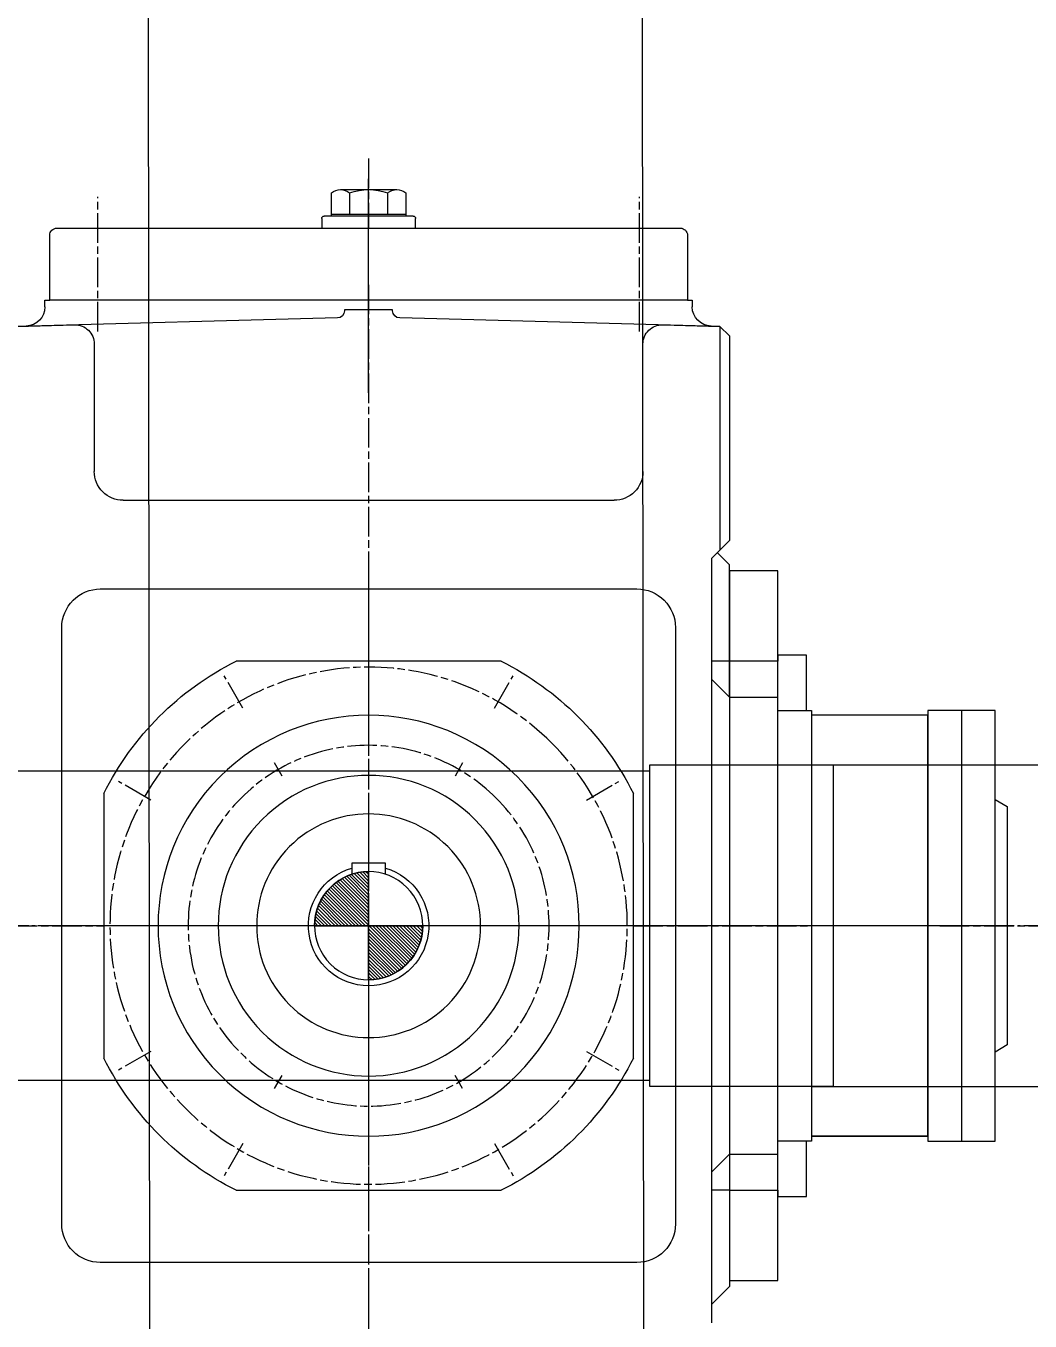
# Model space of a CAD drawing. Header units: millimetres. Extents: x -1263456 to 2767218, y -83310 to 50301.
# Drawn here: x 1100296 to 1100702, y -21890 to -21365 of the extents above; entities that cross this region are included whole.
import ezdxf

# ---------------------------------------------------------------- set-up
doc = ezdxf.new("R2010")
doc.units = ezdxf.units.MM
doc.linetypes.add('AM_DIN_G_W050', pattern=[13.75, 9.75, -1.5, 1, -1.5])
doc.linetypes.add('AM_ISO08W050', pattern=[18, 12, -1.5, 3, -1.5])
doc.layers.get('0').update_dxf_attribs({"color": 255, "lineweight": 50})
for name, color, linetype in [('11', 7, 'Continuous'), ('4', 3, 'Continuous'), ('P-AM_7', 2, 'AM_DIN_G_W050')]:
    doc.layers.add(name, color=color, linetype=linetype)
doc.layers.add('5', color=7, linetype='Continuous', lineweight=0, plot=False)
for name, color, linetype, lineweight in [('AM_0', 7, 'Continuous', 50), ('AM_7', 4, 'AM_ISO08W050', 25), ('AM_8', 1, 'Continuous', 25)]:
    doc.layers.add(name, color=color, linetype=linetype, lineweight=lineweight)

# ---------------------------------------------------------------- blocks, each defined once
blk = doc.blocks.new('gearbox with bearing')
for p, q in [((-985.7677855311886, 65.10170487200958), (-761.3343591039775, 65.08609271555906)), ((-1165.000000000004, 0.0001145745482062921), (-1165.000000000004, 21.91710238080123)), ((-1165.000000000004, 0.0001145745482062921), (-1165.000000000004, 21.91710238080123)), ((-1186.91699413778, 0.0001145745482062921), (-1165.000000000004, 0.0001145745482062921)), ((-1165.000000000004, -21.91705684737826), (-1165.000000000004, 0.0001145745482062921)), ((-1165.000000000004, 0.0001145745482062921), (-1143.083012193802, 0.0001145745482062921)), ((-985.7677855311886, -65.09581777460699), (-761.3343591039775, -65.08609271490423))]:
    blk.add_line(p, q)
at = {"extrusion": (0, 0, -1)}
for centre, major_axis, ratio, start_param, end_param in [((-1165.000019539428, 0.0001277824048884213), (-15.49764136161155, 15.49764136161155), 0.9999999999999274, 5.49778654115072, 7.068584362097203), ((-1165.000075434069, 6.393078365363181e-06), (-15.4977040410954, 15.4977040410954), 0.9999999999999091, 2.356189554244966, 3.926987375191069)]:
    blk.add_ellipse(centre, major_axis=major_axis, ratio=ratio, start_param=start_param, end_param=end_param, dxfattribs=at)
at = {"layer": '11'}
for p, q in [((-1180.091296586117, 287.3561558179499), (-1180.091296586117, 296.7352636388387)), ((-1176.388528152278, 298.0711879953597), (-1153.61165546341, 298.0711879953597)), ((-1172.685576102758, 296.7352636388387), (-1172.685576102758, 288.1354144233046)), ((-1157.31460751293, 296.7352636388387), (-1157.31460751293, 288.1354144233046)), ((-1149.908887029564, 296.7352636388387), (-1149.908887029564, 287.3561558179499)), ((-1183.994725298009, 286.3819480152888), (-1183.994725298009, 282.4856486569479)), ((-1146.979482504659, 287.3561558179499), (-1183.020701111029, 287.3561558179499)), ((-1180.091296586117, 288.1354144233046), (-1149.908887029564, 288.1354144233046)), ((-1149.908887029564, 287.3561558179499), (-1180.091296586117, 287.3561558179499)), ((-1146.005274701998, 282.4856486569479), (-1146.005274701998, 286.3819480152888)), ((-1294.066784059291, 253.2629982486105), (-1294.066784059291, 279.563386148744)), ((-1291.144521551094, 282.4856486569479), (-1038.855662064594, 282.4856486569479)), ((-1183.994725298009, 282.4856486569479), (-1146.005274701998, 282.4856486569479)), ((-1035.933399556397, 279.563386148744), (-1035.933399556397, 253.2629982486105)), ((-1296.029825603084, 253.2631755327166), (-1294.066784059291, 253.2631755327166)), ((-1296.029825603084, 250.6050600060844), (-1296.029825603084, 253.2631755327166)), ((-1035.933399556397, 253.2629982486105), (-1294.066784059291, 253.2629982486105)), ((-1035.933399556397, 253.2631755327166), (-1034.000857209849, 253.2631755327166)), ((-1034.000857209849, 253.2631755327166), (-1034.000857209849, 250.6052372901759)), ((-1174.756165781193, 249.3667052218516), (-1174.756165781193, 249.0369124696444)), ((-1155.273801563762, 249.3667052218516), (-1174.756165781193, 249.3667052218516)), ((-1155.273801563762, 249.0356651493494), (-1155.273801563762, 249.3667052218516)), ((-1177.601917535885, 246.1153590978502), (-1307.231072095496, 242.7200836086995)), ((-1307.231072095496, 242.7200836086995), (-1284.05681075867, 243.3272246765555)), ((-1022.798186113043, 242.7200836086995), (-1152.428765277047, 246.1141117775696)), ((-1045.972086550089, 243.3272246765555), (-1022.798186113043, 242.7200836086995)), ((-1022.798186113043, 242.7200836086995), (-1022.798186113043, 152.1592863733968)), ((-1022.798186113043, 242.7200836086995), (-1018.902247654496, 238.8227205457515)), ((-1018.902247654496, 238.8227205457515), (-1018.917228161179, 156.040953461692)), ((-1276.059290613917, 235.5371332636278), (-1276.059290613917, 183.9803012341581)), ((-1053.967827522236, 183.9803012341581), (-1053.967827522236, 235.5371332636278)), ((-1264.371652522383, 172.2910612540873), (-1065.658137538467, 172.2910612540873)), ((-1018.917228161179, 156.040953461692), (-1026.207910256566, 148.7488467618823)), ((-1026.207910256566, 148.7488467618823), (-1026.207910256566, -160.7549871948577)), ((-1018.901354902406, 146.1133856109664), (-1023.87281269678, 151.0839443216828)), ((-1018.901354902406, 92.53804110825877), (-1018.901354902406, 146.1133856109664)), ((-1018.886912579608, 143.6780402226286), (-1018.886912579608, 107.1497272122069)), ((-999.4050802144811, 143.6780402226286), (-1018.886912579608, 143.6780402226286)), ((-999.4050802144811, 107.1497272122069), (-999.4050802144811, 143.6780402226286)), ((-1273.609502902789, 136.3709530161432), (-1165.000183615677, 136.3709530161432)), ((-1165.000183615677, 136.3714848684467), (-1056.389433392604, 136.3714848684467)), ((-1289.194681341378, -120.7885845844576), (-1289.194681341378, 120.786129145723)), ((-1040.802653065515, 120.7855972934194), (-1040.802653065515, -120.7880464005866)), ((-1111.389882486972, 107.1497272122069), (-1218.610301128709, 107.1497272122069)), ((-1018.901893086291, 107.1500817804044), (-1026.207910256566, 107.1500817804044)), ((-1018.886912579608, 107.1497272122069), (-1018.886912579608, -107.149681678784)), ((-999.4050802144811, 107.1497272122069), (-1018.886912579608, 107.1497272122069)), ((-999.4050802144811, 109.5848889848567), (-999.4050802144811, 107.1497272122069)), ((-987.7160175185454, 109.5848889848567), (-999.4050802144811, 109.5848889848567)), ((-999.4050802144811, 87.18097139558813), (-999.4050802144811, 107.1497272122069)), ((-987.7160175185454, 87.18097139558813), (-987.7160175185454, 109.5848889848567)), ((-1026.20773297246, 99.84459646242613), (-1018.901893086291, 92.53893386034179)), ((-1018.901893086291, 92.53893386034179), (-1018.901893086291, -92.53853375870676)), ((-1018.886912579608, 92.53839567645628), (-999.4050802144811, 92.53839567645628)), ((-999.4050802168022, 87.18097139116435), (-985.7677855311886, 87.18097139116435)), ((-999.4050802168022, -87.18092586625426), (-999.4050802168022, 87.18097139116435)), ((-985.7677855311886, 87.18097139116435), (-985.7677855311886, -87.18092586625426)), ((-985.7677855311886, 85.23273306994815), (-985.7677855311886, -85.23268754503806)), ((-938.6129339915751, 85.23273306994815), (-985.7677855311886, 85.23273306994815)), ((-911.3385155729302, 87.18097139116435), (-938.6129339915751, 87.18097139116435)), ((-938.6129339915751, 87.18097139116435), (-938.6129339915751, -87.18092586625426)), ((-938.6129339915751, -85.23268754503806), (-938.6129339915751, 85.23273306994815)), ((-924.9756393059906, 87.18097139116435), (-924.9756393059906, -87.18092586625426)), ((-911.3385155729302, -87.18092586625426), (-911.3385155729302, 87.18097139116435)), ((-1051.207048570705, 65.0950675705244), (-976.9522203356428, 65.0950675705244)), ((-1051.207048570705, 62.68425741558895), (-1051.207048570705, 65.0950675705244)), ((-976.9522203356428, 65.0950675705244), (-976.9522203356428, -65.09168329196109)), ((-1353.04778123651, 62.68425741558895), (-1051.207048570705, 62.68425741558895)), ((-1051.207048570705, -62.68087313702563), (-1051.207048570705, 62.68425741558895)), ((-1272.149796253088, 53.61023208771076), (-1272.149796253088, -53.61018655428779)), ((-1057.8503873626, -53.61018655428779), (-1057.8503873626, 53.61023208771076)), ((-911.3385155729302, 51.13975911634043), (-906.4680147435247, 48.2174902765837)), ((-906.4680147435247, 48.2174902765837), (-906.4680147435247, -48.21726746758213)), ((-1171.818739150633, 25.32629467202059), (-1171.818739150633, 20.82928079455451)), ((-1158.181444465055, 25.32629467202059), (-1171.818739150633, 25.32629467202059)), ((-1158.181444465055, 20.82928079455451), (-1158.181444465055, 25.32629467202059)), ((-906.4680147435247, -48.21726746758213), (-911.3385155729302, -51.13971359143034)), ((-1051.207048570705, -62.68087313702563), (-1353.04778123651, -62.68087313702563)), ((-1051.207048570705, -65.09168329196109), (-1051.207048570705, -62.68087313702563)), ((-976.9522203356428, -65.09168329196109), (-1051.207048570705, -65.09168329196109)), ((-999.4050802144811, -107.149681678784), (-999.4050802144811, -87.18092586216517)), ((-985.7677855311886, -87.18092586625426), (-999.4050802168022, -87.18092586625426)), ((-987.7160175185454, -109.5848434514337), (-987.7160175185454, -87.18092586216517)), ((-985.7677855311886, -85.23268754503806), (-938.6129339915751, -85.23268754503806)), ((-938.6129339915751, -85.23268754503806), (-985.7677855311886, -85.23268754503806)), ((-938.6129339915751, -87.18092586625426), (-911.3385155729302, -87.18092586625426)), ((-1018.901893086291, -92.53853375870676), (-1026.20773297246, -99.8441963607911)), ((-1018.901354902406, -92.53853375870676), (-1018.901354902406, -146.1136946457409)), ((-1018.886912579608, -92.53835014303331), (-999.4050802144811, -92.53835014303331)), ((-1218.610301128709, -107.149681678784), (-1111.389882486972, -107.149681678784)), ((-1018.901893086291, -107.149681678784), (-1026.207910256566, -107.149681678784)), ((-1018.886912579608, -107.149681678784), (-999.4050802144811, -107.149681678784)), ((-1018.886912579608, -107.149681678784), (-1018.886912579608, -143.6780010207731)), ((-999.4050802144811, -143.6780010207731), (-999.4049029303824, -107.149681678784)), ((-999.4050802144811, -107.149681678784), (-999.4050802144811, -109.5848434514337)), ((-999.4050802144811, -109.5848434514337), (-987.7160175185454, -109.5848434514337)), ((-1056.388540640513, -136.3737630230899), (-1273.610750223084, -136.3737630230899)), ((-1018.901354902406, -146.1136946457409), (-1026.20773297246, -153.4207881838083)), ((-1018.886912579608, -143.6780010207731), (-999.4050802144811, -143.6780010207731))]:
    blk.add_line(p, q, dxfattribs=at)
at = {"layer": '11', "extrusion": (0, 0, -0.9999999999999998)}
for centre, major_axis, ratio, start_param, end_param in [((-1176.388436344434, 292.2710780158959), (-4.101227087441973, 4.101227087441973), 0.9999999999991852, 0.09295056762667857, 1.477845759167403), ((-1153.611747271247, 292.2710780158959), (-4.101227087442316, 4.101227087442316), 0.9999999999999999, 0.09295056762660328, 1.477845759168293)]:
    blk.add_ellipse(centre, major_axis=major_axis, ratio=ratio, start_param=start_param, end_param=end_param, dxfattribs=at)
at = {"layer": '11', "extrusion": (0, 0, -1)}
for centre, major_axis, ratio, start_param, end_param in [((-1165.00009180784, 275.2943037999503), (-16.10561125283276, 16.10561125283275), 0.9999999999998302, 0.441216574528295, 1.129579752266432), ((-1183.020610030992, 286.3820405507868), (0.6888035140835411, 0.6888035140835411), 0.9999999999864914, 3.926895822591562, 5.497693643508997), ((-1146.979481776852, 286.3819487430883), (-0.6888684289154232, 0.6888684289154232), 0.9999999999943324, 0.7853974163242414, 2.356195237258083), ((-1291.144523734238, 279.5633883318951), (-2.0663500922401, 2.0663500922401), 0.9999999999977728, 5.497786396699864, 7.068584217651839), ((-1038.855659881443, 279.5633883318951), (2.066350092236463, 2.066350092236463), 0.9999999999950693, -0.7853989104760941, 0.7853989104760939), ((-1303.822604789926, 250.6045531041891), (5.510327018972594, 5.510327018972594), 0.9999999999990297, 0.7853331157580081, 2.330051593007626), ((-1177.678011084772, 249.0362134657626), (2.06605668687021, 2.06605668687021), 0.9999999999992792, 0.7851589296958399, 2.33014856954947), ((-1152.352164730979, 249.0347444122453), (2.065909319215872, 2.065909319215873), 0.9999999999933693, 2.382415860355183, 3.92730596124915), ((-1026.208662030407, 250.604329498412), (5.509914089113897, 5.509914089113897), 0.999999999998578, 2.382309892251949, 3.92710731711903), ((-1283.853150889368, 235.536025675261), (-5.511091508039058, 5.511091508039057), 0.9999999999999589, 0.7592643806103659, 2.356052379823377), ((-1046.174947071868, 235.5369850560674), (-5.510398612432853, 5.510398612432853), 0.9999999999991425, 5.497806162110213, 7.094617931274144), ((-1264.370860310872, 183.9794915583625), (8.264968348557419, 8.264968348557419), 0.9999999999985536, 2.356262267599636, 3.927060088547389), ((-1065.65759378763, 183.9808275187097), (8.265913005142272, 8.265913005142274), 0.9999999999989084, 0.7854431843624252, 2.356241005308047), ((-1273.609691829926, 120.7859635049244), (-11.02025176890306, 11.02025176890306), 0.9999999999998758, 5.497797772008575, 7.068595592955294), ((-1056.388975372731, 120.7851625618641), (11.02119420149347, 11.02119420149347), 0.9999999999994262, -0.7854275494109173, 0.7853702715354598), ((-1164.999980155804, -8.888532465789467e-05), (-84.72056894442358, 84.72056894442358), 0.9999999999999739, 5.961699117157286, 6.604671497203842), ((-1165.000203459877, -8.888532465789467e-05), (84.72056894442359, 84.7205689444236), 0.9999999999997691, -0.3214861900243444, 0.321486190022348), ((-1165.000000000004, 0.0001145745482062921), (-60.26869235533555, 60.26869235533555), 0.999999999999807, 5.497787143782041, 11.78097245096163), ((-1165.000000000004, 0.0001145745482062921), (43.04911777453452, 43.04911777453452), 0.9999999999999982, 3.926990816987242, 10.21017612416683), ((-1165.000000000004, 0.0001145745482062921), (32.02848169701335, 32.02848169701335), 0.9999999999998684, 3.926990816987307, 10.21017612416689), ((-1165.00009180784, 0.0001186808658530936), (-17.21949362325234, 17.21949362325233), 0.9999999999998445, 1.069195512641933, 6.784786121332393), ((-1165.000000000004, 0.0001145745482062921), (-15.49765070096956, 15.49765070096956), 0.9999999999995891, 5.497787143781933, 11.78097245096152), ((-1164.999980155804, 0.0001344187476206571), (-84.72056894448694, 84.72056894448693), 0.9999999999991666, 4.390902790360691, 5.033875170406731), ((-1165.000203459877, 0.0001344187476206571), (-84.72056894442358, 84.72056894442358), 0.9999999999997702, 2.820106463567445, 3.463078843614137), ((-1273.610138206237, -120.7892198869813), (11.01993614172341, 11.01993614172341), 0.9999999999996296, 2.35623376095176, 3.927031581899036), ((-1056.388443520544, -120.7879725681414), (-11.02081812104573, 11.02081812104573), 0.9999999999991672, 2.356199227355912, 3.92699704830265)]:
    blk.add_ellipse(centre, major_axis=major_axis, ratio=ratio, start_param=start_param, end_param=end_param, dxfattribs=at)
at = {"layer": '4'}
blk.add_line((-1165.000000000004, 215.7605914038868), (-1165.000000000004, 302.4545247734786), dxfattribs=at)
at = {"layer": '5'}
for p, q in [((-1186.91699413778, 0.04505609460466076), (-1186.872046286149, -6.904112524352968e-05)), ((-1165.000000000004, -21.87193171164836), (-1164.955058479947, -21.91705684737826))]:
    blk.add_line(p, q, dxfattribs=at)
at = {"layer": 'AM_7'}
for p, q in [((-1165.000000000004, 310.7343381940591), (-1165.000000000004, 282.4856486569479)), ((-1274.584958025738, 240.5998480499111), (-1274.584958025738, 295.1487988556473)), ((-1165.000000000004, 240.5998480499111), (-1165.000000000004, 295.1487988556473)), ((-1165.000000000004, 240.5998480499111), (-1165.000000000004, 295.1487988556473)), ((-1055.415048305837, 240.5998480499111), (-1055.415048305837, 295.1487988556473)), ((-1165.000000000004, 253.2629982486105), (-1165.000000000004, 282.4856486569479)), ((-1165.000189947259, 259.5947506320663), (-1165.000000000004, 107.1497272122069)), ((-1165.000000000004, 107.1497272122069), (-1165.000000000004, 84.7515143720957)), ((-1215.896182820328, 88.15464101437829), (-1223.44531347969, 101.2302806676453)), ((-1114.104000795352, 88.15464101437829), (-1106.554692851885, 101.2302806676453)), ((-1165.000000000004, 85.23273307437194), (-1165.000000000004, -85.23268754094897)), ((-1200.006366977414, 60.63284162497439), (-1203.050455322093, 65.90518853122194)), ((-1126.949728293588, 65.90518853122194), (-1129.993816638267, 60.63284162497439)), ((-1253.154710055296, 50.89611377932306), (-1266.230349708541, 58.44524443869886)), ((-1076.845473560385, 50.89611377932306), (-1063.769833907139, 58.44524443869886)), ((-1311.113454651753, 0.0001145745482062921), (-1272.149796253088, 0.0001145745482062921)), ((-1249.780126153582, 0.0001145745482062921), (-1272.149796253088, 0.0001145745482062921)), ((-1079.767381500376, 0.0001145745482062921), (-1250.232802115304, 0.0001145745482062921)), ((-1057.8503873626, 0.0001145745482062921), (-1080.027786521063, 0.0001145745482062921)), ((-1057.8503873626, 0.0001145745482062921), (-987.2440175896154, 0.0001145745482062921)), ((-933.8498103138809, 0.0001138751395046711), (-736.705563998843, 0.0001138751395046711)), ((-1253.154710055296, -50.8960682459001), (-1266.230349708541, -58.4451989052759)), ((-1076.845473560385, -50.8960682459001), (-1063.769833907139, -58.4451989052759)), ((-1203.050455322093, -65.90514299779898), (-1200.006366977414, -60.63261247587798)), ((-1126.949728293588, -65.90514299779898), (-1129.993816638267, -60.63261247587798)), ((-1215.896182820328, -88.15459548095532), (-1223.44531347969, -101.2302351342223)), ((-1165.000000000004, -85.05825264696614), (-1165.000000000004, -107.149681678784)), ((-1114.104000795352, -88.15459548095532), (-1106.554692851885, -101.2302351342223)), ((-1165.000183615677, -107.149681678784), (-1165.000183615677, -285.4073970951722))]:
    blk.add_line(p, q, dxfattribs=at)
at = {"layer": 'AM_7', "extrusion": (0, 0, -1)}
for major_axis, ratio, start_param, end_param in [((74.04442365356955, 74.04442365356958), 0.99999999999999, 3.926990816987247, 10.21017612416683), ((51.65896998287923, 51.65896998287923), 0.9999999999999749, 3.926990816987254, 10.21017612416684)]:
    blk.add_ellipse((-1165.000000000004, 0.0001145745482062921), major_axis=major_axis, ratio=ratio, start_param=start_param, end_param=end_param, dxfattribs=at)
at = {"layer": 'AM_8'}
for p, q in [((-1165.000000000004, 15.31863872786926), (-1170.813323014303, 21.13195541060122)), ((-1169.709089985405, 21.40520719716733), (-1165.000000000004, 16.69612354332639)), ((-1165.000000000004, 18.07360202721611), (-1168.553488887726, 21.62690729927272)), ((-1167.340631356423, 21.79171186753956), (-1165.000000000004, 19.4509032269998)), ((-1165.000000000004, 20.82838804247149), (-1166.062856185625, 21.89123789651785)), ((-1165.000000000004, 1.544360414976836), (-1179.706216520153, 16.2505769351701)), ((-1178.967802905765, 16.88964180466428), (-1165.000000000004, 2.921838898866554)), ((-1165.000000000004, 4.299146430232213), (-1178.198174626141, 17.49749834049726)), ((-1177.397338012855, 18.07377931132214), (-1165.000000000004, 5.67662491412193)), ((-1165.000000000004, 7.054109729579068), (-1176.564033082457, 18.61795919638826)), ((-1175.697557030111, 19.12896162792458), (-1165.000000000004, 8.431588213468785)), ((-1165.000000000004, 9.808889413267025), (-1174.796656203955, 19.60554561723256)), ((-1173.860083283686, 20.04627389674715), (-1165.000000000004, 11.18637422872416)), ((-1165.000000000004, 12.56385271261388), (-1172.88552091282, 20.44936729386973)), ((-1171.870999971503, 20.81215388391865), (-1165.000000000004, 13.94116024397954)), ((-1184.008281200298, 10.9106278015679), (-1173.097767973301, -6.904112524352968e-05)), ((-1171.720283157836, -6.904112524352968e-05), (-1183.489250331524, 11.76889813259186)), ((-1182.937225624915, 12.59417462575948), (-1170.342804673946, -6.904112524352968e-05)), ((-1168.965326190064, -6.904112524352968e-05), (-1182.35309350098, 13.38752731728891)), ((-1181.737569427696, 14.14966534357518), (-1167.588018658706, -6.904112524352968e-05)), ((-1166.210540174816, -6.904112524352968e-05), (-1181.09101430485, 14.8805823730363)), ((-1180.414130937283, 15.58082925272174), (-1165.000000000004, 0.1668819310871186)), ((-1179.984818487672, -6.904112524352968e-05), (-1186.058723806764, 6.073836277981172)), ((-1185.728038302474, 7.120635589148151), (-1178.607333672207, -6.904112524352968e-05)), ((-1177.230032472431, -6.904112524352968e-05), (-1185.355266818504, 8.125342589075444)), ((-1184.942897663856, 9.090451918309554), (-1175.852553988541, -6.904112524352968e-05)), ((-1174.475246457183, -6.904112524352968e-05), (-1184.493425479133, 10.01828726494568)), ((-1185.494567802267, -6.904112524352968e-05), (-1186.873654506224, 1.379017662839033)), ((-1186.757362466375, 2.640210438446957), (-1184.117260270908, -6.904112524352968e-05)), ((-1182.739781787019, -6.904112524352968e-05), (-1186.578286527842, 3.838619315385586)), ((-1186.343385091659, 4.981196363078197), (-1181.362296971562, -6.904112524352968e-05)), ((-1150.119348585864, -16.09107701444009), (-1165.000000000004, -1.210425600263989)), ((-1165.000000000004, -2.587904084153706), (-1150.850449231013, -16.73745485318068)), ((-1151.612409973193, -17.35297892647213), (-1165.000000000004, -3.965388899625395)), ((-1164.833055359359, -6.904112524352968e-05), (-1149.419108037753, -15.41401636275987)), ((-1148.749360355327, -14.70627922973654), (-1163.455754159575, -6.904112524352968e-05)), ((-1162.078275675685, -6.904112524352968e-05), (-1148.110472769924, -13.96786561535555)), ((-1147.502616234091, -13.19823733571684), (-1160.700790860228, -6.904112524352968e-05)), ((-1159.323312376338, -6.904112524352968e-05), (-1146.926157979167, -12.39722343832545)), ((-1146.381978094108, -11.56391850793443), (-1157.94600484498, -6.904112524352968e-05)), ((-1156.568526361098, -6.904112524352968e-05), (-1145.87096933099, -10.69761973968707)), ((-1145.394391673264, -9.796718913523364), (-1155.191041545633, -6.904112524352968e-05)), ((-1153.813740345857, -6.904112524352968e-05), (-1144.95366339375, -8.859968709148234)), ((-1144.550747280726, -7.885583622381091), (-1152.436261861967, -6.904112524352968e-05)), ((-1151.058777046503, -6.904112524352968e-05), (-1144.187960690684, -6.870885396958329)), ((-1143.867975548314, -5.813208439765731), (-1149.68129856262, -6.904112524352968e-05)), ((-1148.303991031262, -6.904112524352968e-05), (-1143.594907377428, -4.708975410860148)), ((-1143.373029991224, -3.553551597287878), (-1146.926512547372, -6.904112524352968e-05)), ((-1145.549027731915, -6.904112524352968e-05), (-1143.20840270707, -2.340700397558976)), ((-1143.108876678078, -1.062918895186158), (-1144.171549248025, -6.904112524352968e-05)), ((-1165.000000000004, -5.342867383515113), (-1152.405762664715, -17.93711105039984)), ((-1153.231032826308, -18.48914208859787), (-1165.000000000004, -6.720168583298801)), ((-1165.000000000004, -8.09765339877049), (-1154.089486773006, -19.00835024146363)), ((-1154.981827309628, -19.4933109046251), (-1165.000000000004, -9.475131882645655)), ((-1165.000000000004, -10.85261669811734), (-1155.909662656257, -19.94296037346066)), ((-1156.874771985506, -20.35532952810172), (-1165.000000000004, -12.22991789790103)), ((-1165.000000000004, -13.60740271337272), (-1157.879301701312, -20.7281010120787)), ((-1158.926278296585, -21.05860923226282), (-1165.000000000004, -14.98488119726244)), ((-1165.000000000004, -16.36218239704613), (-1160.018918211481, -21.34344780124957)), ((-1161.161495259181, -21.57834923744667), (-1165.000000000004, -17.73966721250326)), ((-1165.000000000004, -19.11714569639298), (-1162.359726852006, -21.75742517597973)), ((-1163.620913296039, -21.87353993172292), (-1165.000000000004, -20.49463051186467))]:
    blk.add_line(p, q, dxfattribs=at)
at = {"layer": 'P-AM_7'}
for p, q in [((-1165.000078376423, 147.529006188066), (-1165.000078376423, -844.5404800610268)), ((-1165.000000000004, 150), (-1165.000000000004, -1019.999999997061)), ((-917.8398134757699, 0), (-1459.639813475758, 0)), ((-912.2490820572093, 6.389207555912435e-06), (-1296.907890004219, 6.389207555912435e-06))]:
    blk.add_line(p, q, dxfattribs=at)
blk = doc.blocks.new('gbe')
at = {"layer": '11'}
blk.add_blockref('gearbox with bearing', (0, 0), dxfattribs=at)
blk = doc.blocks.new('Bucket elevator123451')
at = {"layer": 'P-AM_7'}
blk.add_line((1126809.527551968, -20429.71593141153), (1125084.527551968, -20429.71593141153), dxfattribs=at)
at = {"layer": 'AM_0'}
blk.add_blockref('gbe', (1126599.527551968, -20429.71593141447), dxfattribs=at)
blk = doc.blocks.new('wew1333')
at = {"layer": 'AM_8'}
for p, q in [((348406.6936656098, 123406.7253986366, 0.1129433457083233), (348417.2319601714, 111928.0675020706, -0.0004986899928898225)), ((348606.6936656098, 123406.7253986366, 0.1129433457083233), (348617.2319601714, 111845.3927009145, -0.0004986899928898225))]:
    blk.add_line(p, q, dxfattribs=at)

msp = doc.modelspace()

# ---------------------------------------------------------------- block references
at = {"layer": 'AM_0'}
for name, p in [('wew1333', (751933.5978830792, -139327.0760854777, 0.0004715595001342247)), ('Bucket elevator123451', (-24999.99999999884, -1299.999864779622, 0.09272660515119263))]:
    msp.add_blockref(name, p, dxfattribs=at)

doc.saveas('drawing.dxf')
